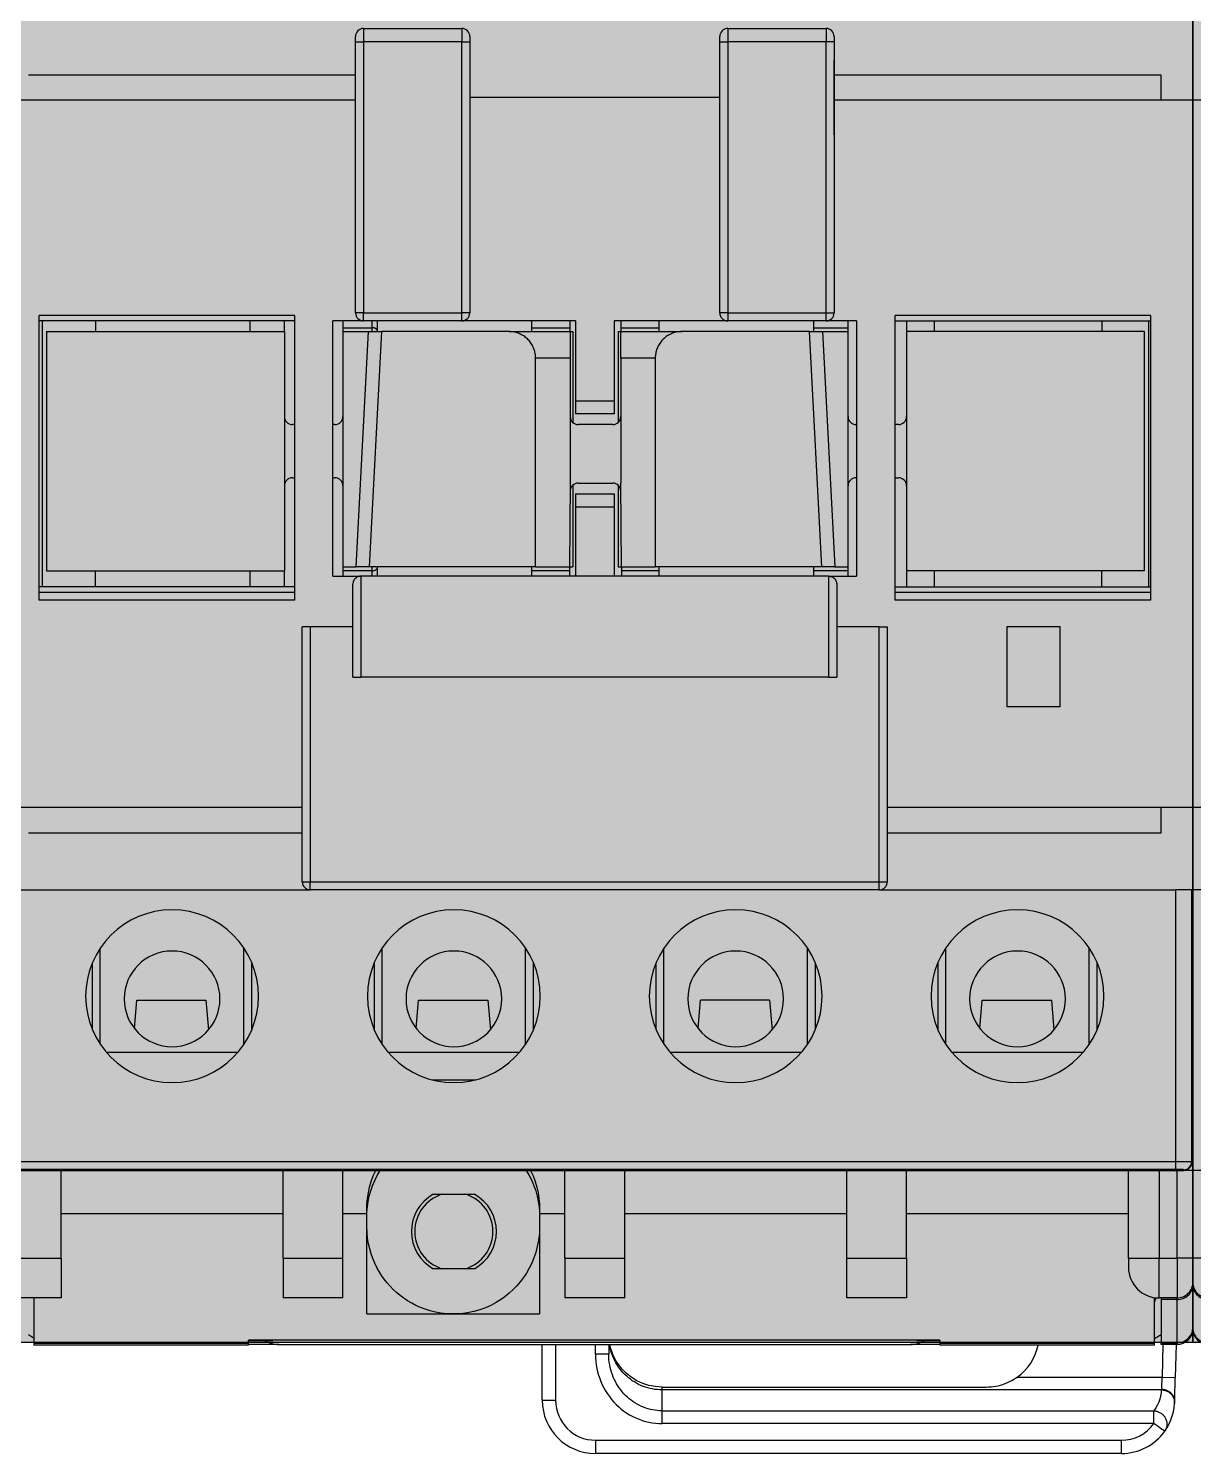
# Model space of a CAD drawing. Extents: x -20 to 2016, y -5898 to 916.
# Drawn here: x 684.9 to 728.7, y 721.4 to 775 of the extents above; entities that cross this region are included whole.
import ezdxf

# ---------------------------------------------------------------- set-up
doc = ezdxf.new("R2010")
doc.units = 0
doc.layers.add('MAIN-1', color=7, linetype='Continuous')
doc.layers.add('SYMS', color=7, linetype='Continuous')

msp = doc.modelspace()

# ---------------------------------------------------------------- hatches: boundary and pattern name
at = {"layer": 'SYMS', "true_color": 0x636466}
h = msp.add_hatch(color=251, dxfattribs=at)
h.dxf.hatch_style = 1
h.paths.add_polyline_path([(683.722, 725.585), (728.7, 725.585), (728.7, 796.085), (683.722, 796.085)])
h = msp.add_hatch(color=251, dxfattribs=at)
h.dxf.hatch_style = 1
h.paths.add_polyline_path([(728.711, 725.585), (773.689, 725.585), (773.689, 796.085), (728.711, 796.085)])

# ---------------------------------------------------------------- linework, layer by layer
at = {"layer": 'MAIN-1'}
for p, q in [((728.7, 775.415), (728.7, 772.315)), ((728.711, 772.315), (728.711, 775.415)), ((697.211, 774.515), (697.211, 774.715)), ((697.511, 775.015), (701.211, 775.015)), ((697.511, 775.015), (697.511, 774.515)), ((701.211, 775.015), (701.211, 774.515)), ((701.511, 774.715), (701.511, 774.515)), ((710.911, 774.515), (710.911, 774.715)), ((711.211, 775.015), (714.911, 775.015)), ((711.211, 775.015), (711.211, 774.515)), ((714.911, 775.015), (714.911, 774.515)), ((715.211, 774.715), (715.211, 774.515)), ((697.211, 764.315), (697.211, 774.515)), ((697.211, 774.515), (697.511, 774.515)), ((697.511, 774.515), (697.511, 764.315)), ((701.211, 774.515), (697.511, 774.515)), ((701.211, 764.315), (701.211, 774.515)), ((701.211, 774.515), (701.511, 774.515)), ((701.511, 774.515), (701.511, 764.315)), ((710.911, 764.315), (710.911, 774.515)), ((710.911, 774.515), (711.211, 774.515)), ((714.911, 774.515), (711.211, 774.515)), ((711.211, 774.515), (711.211, 764.315)), ((714.911, 764.315), (714.911, 774.515)), ((715.211, 774.515), (714.911, 774.515)), ((715.211, 774.515), (715.211, 764.315)), ((715.211, 771.015), (715.211, 773.815)), ((697.211, 773.265), (684.911, 773.265)), ((727.511, 773.265), (715.211, 773.265)), ((727.511, 772.315), (727.511, 773.265)), ((710.911, 772.415), (701.511, 772.415)), ((697.211, 772.315), (683.711, 772.315)), ((728.711, 772.315), (715.211, 772.315)), ((728.7, 745.715), (728.7, 772.315)), ((742.2, 772.315), (728.7, 772.315)), ((728.711, 745.715), (728.711, 772.315)), ((685.311, 753.515), (685.311, 764.215)), ((694.911, 764.215), (685.311, 764.215)), ((694.911, 764.015), (685.311, 764.015)), ((685.436, 754.015), (685.436, 764.015)), ((687.436, 764.015), (687.436, 763.615)), ((693.236, 764.015), (693.236, 763.615)), ((694.536, 763.615), (694.536, 764.015)), ((694.911, 764.215), (694.911, 753.515)), ((696.361, 754.415), (696.361, 764.015)), ((697.511, 764.015), (696.361, 764.015)), ((696.736, 764.015), (696.736, 763.761)), ((697.511, 764.315), (697.211, 764.315)), ((697.511, 764.315), (701.211, 764.315)), ((697.511, 764.015), (697.511, 764.315)), ((701.211, 764.015), (697.511, 764.015)), ((697.836, 763.761), (697.836, 764.015)), ((698.036, 763.62), (698.036, 764.015)), ((701.211, 764.015), (701.211, 764.315)), ((701.511, 764.315), (701.211, 764.315)), ((705.486, 764.015), (701.211, 764.015)), ((703.836, 764.015), (703.836, 763.761)), ((705.286, 763.761), (705.286, 764.015)), ((705.486, 764.015), (705.486, 761.015)), ((706.936, 764.015), (706.936, 761.015)), ((711.211, 764.015), (706.936, 764.015)), ((707.186, 764.015), (707.186, 763.761)), ((708.636, 763.761), (708.636, 764.015)), ((711.211, 764.315), (710.911, 764.315)), ((711.211, 764.315), (714.911, 764.315)), ((711.211, 764.315), (711.211, 764.015)), ((714.911, 764.015), (711.211, 764.015)), ((714.436, 764.015), (714.436, 763.761)), ((714.911, 764.315), (715.211, 764.315)), ((714.911, 764.015), (714.911, 764.315)), ((716.061, 764.015), (714.911, 764.015)), ((715.736, 763.761), (715.736, 764.015)), ((716.061, 764.015), (716.061, 754.415)), ((717.511, 753.515), (717.511, 764.215)), ((727.111, 764.215), (717.511, 764.215)), ((717.511, 764.015), (727.111, 764.015)), ((717.936, 764.015), (717.936, 763.615)), ((718.986, 763.615), (718.986, 764.015)), ((725.286, 764.015), (725.286, 763.615)), ((727.036, 764.015), (727.036, 754.015)), ((727.111, 764.215), (727.111, 753.515)), ((685.586, 763.615), (694.536, 763.615)), ((685.586, 763.615), (685.586, 754.615)), ((694.536, 763.615), (694.536, 754.615)), ((696.736, 763.761), (696.736, 763.615)), ((696.736, 763.761), (697.836, 763.761)), ((696.736, 763.615), (696.736, 754.765)), ((696.736, 763.615), (697.7, 763.615)), ((697.236, 754.765), (697.7, 763.615)), ((697.7, 763.615), (697.701, 763.615)), ((697.701, 763.615), (697.702, 763.615)), ((697.702, 763.615), (697.705, 763.615)), ((697.705, 763.615), (697.709, 763.615)), ((697.709, 763.615), (697.713, 763.615)), ((697.713, 763.615), (697.719, 763.615)), ((697.719, 763.615), (697.726, 763.615)), ((697.726, 763.615), (697.734, 763.615)), ((697.734, 763.615), (697.743, 763.615)), ((697.736, 754.765), (698.199, 763.615)), ((697.743, 763.615), (697.752, 763.615)), ((697.752, 763.615), (697.763, 763.615)), ((697.763, 763.615), (697.775, 763.615)), ((697.775, 763.615), (697.787, 763.615)), ((697.787, 763.615), (697.801, 763.615)), ((697.801, 763.615), (697.815, 763.615)), ((697.815, 763.615), (697.83, 763.615)), ((697.83, 763.615), (697.846, 763.615)), ((697.836, 763.615), (697.836, 763.761)), ((697.846, 763.615), (697.863, 763.615)), ((697.863, 763.615), (697.88, 763.615)), ((697.88, 763.615), (697.898, 763.615)), ((697.898, 763.615), (697.917, 763.615)), ((697.917, 763.615), (697.936, 763.615)), ((697.936, 763.615), (697.956, 763.615)), ((697.956, 763.615), (697.977, 763.615)), ((697.977, 763.615), (697.998, 763.615)), ((697.998, 763.615), (698.019, 763.615)), ((698.019, 763.615), (698.041, 763.615)), ((698.036, 763.615), (698.036, 763.62)), ((698.041, 763.615), (698.062, 763.615)), ((698.062, 763.615), (698.084, 763.615)), ((698.084, 763.615), (698.107, 763.615)), ((698.107, 763.615), (698.129, 763.615)), ((698.129, 763.615), (698.152, 763.615)), ((698.152, 763.615), (698.176, 763.615)), ((698.176, 763.615), (698.199, 763.615)), ((698.199, 763.615), (698.199, 763.615)), ((698.199, 763.615), (698.199, 763.615)), ((698.199, 763.615), (698.199, 763.615)), ((698.199, 763.615), (698.199, 763.615)), ((698.199, 763.615), (698.199, 763.615)), ((698.199, 763.615), (698.199, 763.615)), ((698.199, 763.615), (698.199, 763.615)), ((698.199, 763.615), (698.199, 763.615)), ((698.199, 763.615), (698.199, 763.615)), ((698.199, 763.615), (698.199, 763.615)), ((698.199, 763.615), (698.199, 763.615)), ((698.199, 763.615), (698.199, 763.615)), ((698.199, 763.615), (698.199, 763.615)), ((698.199, 763.615), (698.199, 763.615)), ((698.199, 763.615), (698.199, 763.615)), ((698.199, 763.615), (698.199, 763.615)), ((698.199, 763.615), (698.199, 763.615)), ((698.199, 763.615), (698.199, 763.615)), ((698.199, 763.615), (698.199, 763.615)), ((698.199, 763.615), (698.199, 763.615)), ((698.199, 763.615), (698.199, 763.615)), ((698.199, 763.615), (698.199, 763.615)), ((698.199, 763.615), (698.199, 763.615)), ((698.199, 763.615), (698.199, 763.615)), ((698.199, 763.615), (698.199, 763.615)), ((698.199, 763.615), (698.199, 763.615)), ((698.199, 763.615), (698.199, 763.615)), ((698.199, 763.615), (698.199, 763.615)), ((698.199, 763.615), (698.199, 763.615)), ((698.199, 763.615), (698.199, 763.615)), ((698.199, 763.615), (698.199, 763.615)), ((698.199, 763.615), (698.199, 763.615)), ((698.199, 763.615), (698.199, 763.615)), ((698.199, 763.615), (698.199, 763.615)), ((702.987, 763.615), (698.199, 763.615)), ((703.032, 763.614), (702.987, 763.615)), ((702.988, 763.615), (705.286, 763.615)), ((703.077, 763.611), (703.032, 763.614)), ((703.121, 763.606), (703.077, 763.611)), ((703.166, 763.599), (703.121, 763.606)), ((703.209, 763.59), (703.166, 763.599)), ((703.252, 763.579), (703.209, 763.59)), ((703.295, 763.566), (703.252, 763.579)), ((703.337, 763.551), (703.295, 763.566)), ((703.379, 763.534), (703.337, 763.551)), ((703.42, 763.516), (703.379, 763.534)), ((703.46, 763.495), (703.42, 763.516)), ((703.499, 763.473), (703.46, 763.495)), ((703.537, 763.449), (703.499, 763.473)), ((703.574, 763.424), (703.537, 763.449)), ((703.61, 763.397), (703.574, 763.424)), ((703.644, 763.368), (703.61, 763.397)), ((703.677, 763.338), (703.644, 763.368)), ((703.709, 763.306), (703.677, 763.338)), ((703.739, 763.273), (703.709, 763.306)), ((703.768, 763.238), (703.739, 763.273)), ((703.836, 763.761), (703.836, 763.615)), ((703.836, 763.761), (705.286, 763.761)), ((705.286, 763.615), (705.286, 763.761)), ((705.286, 763.615), (705.286, 762.615)), ((705.286, 763.615), (705.386, 763.615)), ((705.386, 763.615), (705.386, 760.191)), ((707.086, 763.615), (707.086, 760.191)), ((707.086, 763.615), (707.186, 763.615)), ((707.186, 763.761), (707.186, 763.615)), ((707.186, 763.761), (708.636, 763.761)), ((707.186, 762.615), (707.186, 763.615)), ((707.186, 763.615), (709.485, 763.615)), ((708.636, 763.615), (708.636, 763.761)), ((708.733, 763.273), (708.704, 763.238)), ((708.764, 763.306), (708.733, 763.273)), ((708.795, 763.338), (708.764, 763.306)), ((708.828, 763.368), (708.795, 763.338)), ((708.863, 763.397), (708.828, 763.368)), ((708.898, 763.424), (708.863, 763.397)), ((708.935, 763.449), (708.898, 763.424)), ((708.973, 763.473), (708.935, 763.449)), ((709.012, 763.495), (708.973, 763.473)), ((709.053, 763.516), (709.012, 763.495)), ((709.093, 763.534), (709.053, 763.516)), ((709.135, 763.551), (709.093, 763.534)), ((709.177, 763.566), (709.135, 763.551)), ((709.22, 763.579), (709.177, 763.566)), ((709.263, 763.59), (709.22, 763.579)), ((709.307, 763.599), (709.263, 763.59)), ((709.351, 763.606), (709.307, 763.599)), ((709.396, 763.611), (709.351, 763.606)), ((709.44, 763.614), (709.396, 763.611)), ((709.486, 763.615), (709.44, 763.614)), ((714.273, 763.615), (709.486, 763.615)), ((714.273, 763.615), (714.273, 763.615)), ((714.273, 763.615), (714.273, 763.615)), ((714.273, 763.615), (714.273, 763.615)), ((714.273, 763.615), (714.273, 763.615)), ((714.273, 763.615), (714.273, 763.615)), ((714.273, 763.615), (714.273, 763.615)), ((714.273, 763.615), (714.737, 754.765)), ((714.273, 763.615), (714.297, 763.615)), ((714.297, 763.615), (714.32, 763.615)), ((714.32, 763.615), (714.343, 763.615)), ((714.343, 763.615), (714.366, 763.615)), ((714.366, 763.615), (714.388, 763.615)), ((714.388, 763.615), (714.41, 763.615)), ((714.41, 763.615), (714.432, 763.615)), ((714.432, 763.615), (714.454, 763.615)), ((714.436, 763.761), (714.436, 763.615)), ((714.436, 763.761), (715.736, 763.761)), ((714.454, 763.615), (714.475, 763.615)), ((714.475, 763.615), (714.496, 763.615)), ((714.496, 763.615), (714.516, 763.615)), ((714.516, 763.615), (714.536, 763.615)), ((714.536, 763.615), (714.555, 763.615)), ((714.555, 763.615), (714.574, 763.615)), ((714.574, 763.615), (714.592, 763.615)), ((714.592, 763.615), (714.61, 763.615)), ((714.61, 763.615), (714.626, 763.615)), ((714.626, 763.615), (714.642, 763.615)), ((714.642, 763.615), (714.657, 763.615)), ((714.657, 763.615), (714.672, 763.615)), ((714.672, 763.615), (714.685, 763.615)), ((714.685, 763.615), (714.698, 763.615)), ((714.698, 763.615), (714.709, 763.615)), ((714.709, 763.615), (714.72, 763.615)), ((714.72, 763.615), (714.73, 763.615)), ((714.73, 763.615), (714.739, 763.615)), ((714.739, 763.615), (714.747, 763.615)), ((714.747, 763.615), (714.753, 763.615)), ((714.753, 763.615), (714.759, 763.615)), ((714.759, 763.615), (714.764, 763.615)), ((714.764, 763.615), (714.768, 763.615)), ((714.768, 763.615), (714.77, 763.615)), ((714.77, 763.615), (714.772, 763.615)), ((714.772, 763.615), (714.772, 763.615)), ((714.772, 763.615), (715.736, 763.615)), ((714.772, 763.615), (715.236, 754.765)), ((715.736, 763.615), (715.736, 763.761)), ((715.736, 754.765), (715.736, 763.615)), ((717.936, 763.615), (717.936, 754.615)), ((726.886, 763.615), (717.936, 763.615)), ((726.886, 754.615), (726.886, 763.615)), ((703.795, 763.203), (703.768, 763.238)), ((703.821, 763.166), (703.795, 763.203)), ((703.845, 763.128), (703.821, 763.166)), ((703.867, 763.089), (703.845, 763.128)), ((703.887, 763.049), (703.867, 763.089)), ((703.906, 763.008), (703.887, 763.049)), ((703.922, 762.966), (703.906, 763.008)), ((703.937, 762.924), (703.922, 762.966)), ((703.95, 762.881), (703.937, 762.924)), ((703.961, 762.838), (703.95, 762.881)), ((703.97, 762.794), (703.961, 762.838)), ((703.977, 762.75), (703.97, 762.794)), ((703.982, 762.705), (703.977, 762.75)), ((708.495, 762.75), (708.49, 762.705)), ((708.502, 762.794), (708.495, 762.75)), ((708.511, 762.838), (708.502, 762.794)), ((708.522, 762.881), (708.511, 762.838)), ((708.535, 762.924), (708.522, 762.881)), ((708.55, 762.966), (708.535, 762.924)), ((708.567, 763.008), (708.55, 762.966)), ((708.585, 763.049), (708.567, 763.008)), ((708.606, 763.089), (708.585, 763.049)), ((708.628, 763.128), (708.606, 763.089)), ((708.652, 763.166), (708.628, 763.128)), ((708.677, 763.203), (708.652, 763.166)), ((708.704, 763.238), (708.677, 763.203)), ((703.985, 762.66), (703.982, 762.705)), ((703.986, 762.615), (703.985, 762.66)), ((703.986, 754.765), (703.986, 762.615)), ((705.286, 762.615), (703.986, 762.615)), ((705.286, 762.615), (705.286, 757.915)), ((707.186, 762.615), (707.186, 757.915)), ((708.486, 762.615), (707.186, 762.615)), ((708.487, 762.66), (708.486, 762.615)), ((708.486, 762.615), (708.486, 754.765)), ((708.49, 762.705), (708.487, 762.66)), ((705.486, 761.015), (706.936, 761.015)), ((705.486, 761.015), (705.486, 760.515)), ((706.936, 761.015), (706.936, 760.515)), ((694.911, 760.115), (694.836, 760.115)), ((696.436, 760.115), (696.361, 760.115)), ((706.936, 760.515), (705.486, 760.515)), ((706.886, 760.115), (705.586, 760.115)), ((716.061, 760.115), (716.036, 760.115)), ((717.636, 760.115), (717.511, 760.115)), ((694.836, 758.115), (694.911, 758.115)), ((696.361, 758.115), (696.436, 758.115)), ((705.286, 757.915), (705.259, 754.765)), ((705.584, 757.915), (706.889, 757.915)), ((707.214, 754.765), (707.186, 757.915)), ((716.036, 758.115), (716.061, 758.115)), ((717.511, 758.115), (717.636, 758.115)), ((705.386, 757.841), (705.386, 754.765)), ((705.486, 757.515), (705.486, 757.015)), ((705.486, 757.515), (706.936, 757.515)), ((706.936, 757.515), (706.936, 757.015)), ((707.086, 757.841), (707.086, 754.765)), ((705.486, 757.015), (705.486, 754.415)), ((706.936, 757.015), (705.486, 757.015)), ((706.936, 757.015), (706.936, 754.415)), ((696.736, 754.765), (696.736, 754.615)), ((696.736, 754.765), (697.236, 754.765)), ((697.237, 754.765), (697.236, 754.765)), ((697.238, 754.765), (697.237, 754.765)), ((697.241, 754.765), (697.238, 754.765)), ((697.245, 754.765), (697.241, 754.765)), ((697.25, 754.765), (697.245, 754.765)), ((697.255, 754.765), (697.25, 754.765)), ((697.262, 754.765), (697.255, 754.765)), ((697.27, 754.765), (697.262, 754.765)), ((697.279, 754.765), (697.27, 754.765)), ((697.289, 754.765), (697.279, 754.765)), ((697.299, 754.765), (697.289, 754.765)), ((697.311, 754.765), (697.299, 754.765)), ((697.324, 754.765), (697.311, 754.765)), ((697.337, 754.765), (697.324, 754.765)), ((697.351, 754.765), (697.337, 754.765)), ((697.366, 754.765), (697.351, 754.765)), ((697.382, 754.765), (697.366, 754.765)), ((697.399, 754.765), (697.382, 754.765)), ((697.416, 754.765), (697.399, 754.765)), ((697.435, 754.765), (697.416, 754.765)), ((697.453, 754.765), (697.435, 754.765)), ((697.473, 754.765), (697.453, 754.765)), ((697.493, 754.765), (697.473, 754.765)), ((697.513, 754.765), (697.493, 754.765)), ((697.534, 754.765), (697.513, 754.765)), ((697.555, 754.765), (697.534, 754.765)), ((697.577, 754.765), (697.555, 754.765)), ((697.599, 754.765), (697.577, 754.765)), ((697.621, 754.765), (697.599, 754.765)), ((697.643, 754.765), (697.621, 754.765)), ((697.666, 754.765), (697.643, 754.765)), ((697.689, 754.765), (697.666, 754.765)), ((697.712, 754.765), (697.689, 754.765)), ((697.736, 754.765), (697.712, 754.765)), ((697.736, 754.765), (697.736, 754.765)), ((697.736, 754.765), (697.736, 754.765)), ((697.736, 754.765), (697.736, 754.765)), ((697.736, 754.765), (697.736, 754.765)), ((697.736, 754.765), (697.736, 754.765)), ((697.736, 754.765), (697.736, 754.765)), ((703.986, 754.765), (697.736, 754.765)), ((697.836, 754.615), (697.836, 754.765)), ((698.036, 754.756), (698.036, 754.765)), ((698.036, 754.415), (698.036, 754.756)), ((703.836, 754.765), (703.836, 754.615)), ((703.986, 754.765), (705.259, 754.765)), ((705.259, 754.738), (705.258, 754.731)), ((705.258, 754.731), (705.258, 754.723)), ((705.258, 754.723), (705.258, 754.715)), ((705.258, 754.715), (705.258, 754.705)), ((705.258, 754.705), (705.258, 754.695)), ((705.258, 754.695), (705.258, 754.683)), ((705.259, 754.765), (705.386, 754.765)), ((705.259, 754.765), (705.259, 754.764)), ((705.259, 754.764), (705.259, 754.763)), ((705.259, 754.763), (705.259, 754.761)), ((705.259, 754.761), (705.259, 754.758)), ((705.259, 754.758), (705.259, 754.754)), ((705.259, 754.754), (705.259, 754.75)), ((705.259, 754.75), (705.259, 754.744)), ((705.259, 754.744), (705.259, 754.738)), ((707.086, 754.765), (707.214, 754.765)), ((707.214, 754.765), (708.486, 754.765)), ((707.214, 754.765), (707.214, 754.764)), ((707.214, 754.764), (707.214, 754.763)), ((707.214, 754.763), (707.214, 754.761)), ((707.214, 754.761), (707.214, 754.758)), ((707.214, 754.758), (707.214, 754.754)), ((707.214, 754.754), (707.214, 754.75)), ((707.214, 754.75), (707.214, 754.744)), ((707.214, 754.744), (707.214, 754.738)), ((707.214, 754.738), (707.214, 754.731)), ((707.214, 754.731), (707.214, 754.723)), ((707.214, 754.723), (707.214, 754.715)), ((707.214, 754.715), (707.214, 754.705)), ((707.214, 754.705), (707.214, 754.695)), ((707.214, 754.695), (707.214, 754.683)), ((714.737, 754.765), (708.486, 754.765)), ((708.636, 754.615), (708.636, 754.765)), ((714.436, 754.765), (714.436, 754.615)), ((714.737, 754.765), (714.737, 754.765)), ((714.737, 754.765), (714.737, 754.765)), ((714.737, 754.765), (714.737, 754.765)), ((714.737, 754.765), (714.737, 754.765)), ((714.737, 754.765), (714.737, 754.765)), ((714.737, 754.765), (714.737, 754.765)), ((714.761, 754.765), (714.737, 754.765)), ((714.784, 754.765), (714.761, 754.765)), ((714.807, 754.765), (714.784, 754.765)), ((714.83, 754.765), (714.807, 754.765)), ((714.852, 754.765), (714.83, 754.765)), ((714.874, 754.765), (714.852, 754.765)), ((714.896, 754.765), (714.874, 754.765)), ((714.917, 754.765), (714.896, 754.765)), ((714.939, 754.765), (714.917, 754.765)), ((714.959, 754.765), (714.939, 754.765)), ((714.98, 754.765), (714.959, 754.765)), ((715, 754.765), (714.98, 754.765)), ((715.019, 754.765), (715, 754.765)), ((715.038, 754.765), (715.019, 754.765)), ((715.056, 754.765), (715.038, 754.765)), ((715.074, 754.765), (715.056, 754.765)), ((715.09, 754.765), (715.074, 754.765)), ((715.106, 754.765), (715.09, 754.765)), ((715.121, 754.765), (715.106, 754.765)), ((715.135, 754.765), (715.121, 754.765)), ((715.149, 754.765), (715.135, 754.765)), ((715.162, 754.765), (715.149, 754.765)), ((715.173, 754.765), (715.162, 754.765)), ((715.184, 754.765), (715.173, 754.765)), ((715.194, 754.765), (715.184, 754.765)), ((715.203, 754.765), (715.194, 754.765)), ((715.21, 754.765), (715.203, 754.765)), ((715.217, 754.765), (715.21, 754.765)), ((715.223, 754.765), (715.217, 754.765)), ((715.228, 754.765), (715.223, 754.765)), ((715.231, 754.765), (715.228, 754.765)), ((715.234, 754.765), (715.231, 754.765)), ((715.236, 754.765), (715.234, 754.765)), ((715.236, 754.765), (715.736, 754.765)), ((715.236, 754.765), (715.236, 754.765)), ((715.736, 754.615), (715.736, 754.765)), ((685.586, 754.615), (694.536, 754.615)), ((687.436, 754.015), (687.436, 754.615)), ((693.236, 754.615), (693.236, 754.015)), ((694.536, 754.015), (694.536, 754.615)), ((696.361, 754.415), (697.411, 754.415)), ((696.736, 754.615), (696.736, 754.415)), ((697.836, 754.615), (696.736, 754.615)), ((697.114, 754.156), (697.112, 754.136)), ((697.117, 754.175), (697.114, 754.156)), ((697.122, 754.193), (697.117, 754.175)), ((697.127, 754.211), (697.122, 754.193)), ((697.133, 754.227), (697.127, 754.211)), ((697.139, 754.242), (697.133, 754.227)), ((697.147, 754.256), (697.139, 754.242)), ((697.154, 754.27), (697.147, 754.256)), ((697.163, 754.284), (697.154, 754.27)), ((697.173, 754.296), (697.163, 754.284)), ((697.183, 754.309), (697.173, 754.296)), ((697.194, 754.322), (697.183, 754.309)), ((697.206, 754.334), (697.194, 754.322)), ((697.219, 754.345), (697.206, 754.334)), ((697.233, 754.356), (697.219, 754.345)), ((697.247, 754.366), (697.233, 754.356)), ((697.262, 754.375), (697.247, 754.366)), ((697.278, 754.384), (697.262, 754.375)), ((697.295, 754.391), (697.278, 754.384)), ((697.311, 754.398), (697.295, 754.391)), ((697.328, 754.403), (697.311, 754.398)), ((697.345, 754.407), (697.328, 754.403)), ((697.361, 754.411), (697.345, 754.407)), ((697.378, 754.413), (697.361, 754.411)), ((697.395, 754.414), (697.378, 754.413)), ((697.411, 754.415), (697.395, 754.414)), ((715.011, 754.415), (697.411, 754.415)), ((697.411, 754.415), (697.411, 750.615)), ((697.836, 754.415), (697.836, 754.615)), ((703.836, 754.615), (703.836, 754.415)), ((705.257, 754.615), (703.836, 754.615)), ((705.257, 754.615), (705.256, 754.415)), ((705.258, 754.63), (705.257, 754.615)), ((705.258, 754.683), (705.258, 754.671)), ((705.258, 754.671), (705.258, 754.658)), ((705.258, 754.658), (705.258, 754.645)), ((705.258, 754.645), (705.258, 754.63)), ((707.214, 754.683), (707.215, 754.671)), ((707.215, 754.671), (707.215, 754.658)), ((707.215, 754.658), (707.215, 754.645)), ((707.215, 754.645), (707.215, 754.63)), ((707.215, 754.63), (707.215, 754.615)), ((708.636, 754.615), (707.215, 754.615)), ((707.215, 754.615), (707.217, 754.415)), ((708.636, 754.415), (708.636, 754.615)), ((714.436, 754.615), (714.436, 754.415)), ((715.736, 754.615), (714.436, 754.615)), ((715.011, 754.415), (716.061, 754.415)), ((715.011, 754.415), (715.028, 754.414)), ((715.011, 750.615), (715.011, 754.415)), ((715.028, 754.414), (715.045, 754.413)), ((715.045, 754.413), (715.061, 754.411)), ((715.061, 754.411), (715.078, 754.407)), ((715.078, 754.407), (715.095, 754.403)), ((715.095, 754.403), (715.111, 754.398)), ((715.111, 754.398), (715.128, 754.391)), ((715.128, 754.391), (715.144, 754.384)), ((715.144, 754.384), (715.16, 754.375)), ((715.16, 754.375), (715.175, 754.366)), ((715.175, 754.366), (715.19, 754.356)), ((715.19, 754.356), (715.204, 754.345)), ((715.204, 754.345), (715.216, 754.334)), ((715.216, 754.334), (715.228, 754.322)), ((715.228, 754.322), (715.24, 754.309)), ((715.24, 754.309), (715.25, 754.296)), ((715.25, 754.296), (715.259, 754.284)), ((715.259, 754.284), (715.268, 754.27)), ((715.268, 754.27), (715.276, 754.256)), ((715.276, 754.256), (715.283, 754.242)), ((715.283, 754.242), (715.29, 754.227)), ((715.29, 754.227), (715.296, 754.211)), ((715.296, 754.211), (715.301, 754.193)), ((715.301, 754.193), (715.305, 754.175)), ((715.305, 754.175), (715.308, 754.156)), ((715.308, 754.156), (715.311, 754.136)), ((715.736, 754.415), (715.736, 754.615)), ((717.936, 754.615), (717.936, 754.015)), ((726.886, 754.615), (717.936, 754.615)), ((718.986, 754.015), (718.986, 754.615)), ((725.286, 754.015), (725.286, 754.615)), ((694.911, 754.015), (685.311, 754.015)), ((685.311, 753.815), (694.911, 753.815)), ((697.112, 754.136), (697.111, 754.115)), ((697.111, 750.615), (697.111, 754.115)), ((715.311, 754.136), (715.311, 754.115)), ((715.311, 754.115), (715.311, 750.615)), ((717.511, 754.015), (727.111, 754.015)), ((717.511, 753.815), (727.111, 753.815)), ((694.911, 753.515), (685.311, 753.515)), ((727.111, 753.515), (717.511, 753.515)), ((695.511, 752.515), (695.211, 752.515)), ((695.211, 742.915), (695.211, 752.515)), ((697.111, 752.515), (695.511, 752.515)), ((695.511, 752.515), (695.511, 742.915)), ((716.911, 752.515), (715.311, 752.515)), ((716.911, 742.915), (716.911, 752.515)), ((716.911, 752.515), (717.211, 752.515)), ((717.211, 752.515), (717.211, 742.915)), ((721.711, 752.515), (721.711, 749.515)), ((723.711, 752.515), (721.711, 752.515)), ((723.711, 749.515), (723.711, 752.515)), ((697.111, 750.615), (697.411, 750.615)), ((715.011, 750.615), (697.411, 750.615)), ((715.011, 750.615), (715.311, 750.615)), ((721.711, 749.515), (723.711, 749.515)), ((695.211, 745.715), (683.711, 745.715)), ((728.711, 745.715), (717.211, 745.715)), ((727.511, 744.765), (727.511, 745.715)), ((728.7, 745.715), (728.7, 742.615)), ((740.2, 745.715), (728.7, 745.715)), ((728.711, 742.615), (728.711, 745.715)), ((684.911, 744.765), (695.211, 744.765)), ((717.211, 744.765), (727.511, 744.765)), ((695.211, 742.915), (695.511, 742.915)), ((695.511, 742.915), (716.911, 742.915)), ((695.511, 742.615), (695.511, 742.915)), ((716.911, 742.615), (716.911, 742.915)), ((716.911, 742.915), (717.211, 742.915)), ((684.361, 742.615), (695.511, 742.615)), ((716.911, 742.615), (695.511, 742.615)), ((716.911, 742.615), (728.061, 742.615)), ((728.061, 732.402), (728.061, 742.615)), ((728.363, 742.615), (728.061, 742.615)), ((728.711, 742.615), (728.361, 742.615)), ((728.661, 742.615), (728.661, 732.386)), ((729.049, 742.615), (728.7, 742.615)), ((728.7, 732.065), (728.7, 742.615)), ((728.711, 732.065), (728.711, 742.615)), ((687.611, 736.806), (687.611, 740.424)), ((693.011, 736.806), (693.011, 740.424)), ((698.211, 736.806), (698.211, 740.424)), ((703.611, 736.806), (703.611, 740.424)), ((708.811, 736.806), (708.811, 740.424)), ((714.211, 736.806), (714.211, 740.424)), ((719.411, 736.806), (719.411, 740.424)), ((724.811, 736.806), (724.811, 740.424)), ((687.311, 739.865), (687.311, 737.365)), ((689.322, 740.019), (689.323, 740.019)), ((689.486, 740.114), (689.486, 740.115)), ((693.311, 737.365), (693.311, 739.865)), ((697.911, 739.865), (697.911, 737.365)), ((703.911, 737.365), (703.911, 739.865)), ((708.511, 739.865), (708.511, 737.365)), ((714.511, 737.365), (714.511, 739.865)), ((719.111, 739.865), (719.111, 737.365)), ((725.111, 737.365), (725.111, 739.865)), ((688.895, 737.404), (688.986, 738.471)), ((688.986, 738.471), (691.586, 738.471)), ((691.586, 738.471), (691.683, 737.349)), ((699.495, 737.404), (699.586, 738.471)), ((699.586, 738.471), (702.186, 738.471)), ((702.186, 738.471), (702.283, 737.349)), ((710.095, 737.404), (710.186, 738.471)), ((712.786, 738.471), (710.186, 738.471)), ((712.786, 738.471), (712.883, 737.349)), ((720.695, 737.404), (720.786, 738.471)), ((720.786, 738.471), (723.386, 738.471)), ((723.386, 738.471), (723.483, 737.349)), ((687.831, 736.515), (692.792, 736.515)), ((698.431, 736.515), (703.392, 736.515)), ((709.031, 736.515), (713.992, 736.515)), ((719.631, 736.515), (724.592, 736.515)), ((700.08, 735.473), (701.743, 735.473)), ((684.361, 732.402), (728.061, 732.402)), ((728.061, 732.102), (728.061, 732.402)), ((728.061, 732.402), (728.089, 732.402)), ((728.089, 732.402), (728.117, 732.402)), ((728.117, 732.402), (728.144, 732.402)), ((728.144, 732.402), (728.172, 732.402)), ((728.172, 732.402), (728.199, 732.401)), ((728.199, 732.401), (728.226, 732.401)), ((728.226, 732.401), (728.252, 732.401)), ((728.252, 732.401), (728.278, 732.401)), ((728.278, 732.401), (728.304, 732.401)), ((728.304, 732.401), (728.329, 732.4)), ((728.329, 732.4), (728.353, 732.4)), ((728.353, 732.4), (728.377, 732.4)), ((728.377, 732.4), (728.4, 732.399)), ((728.4, 732.399), (728.423, 732.399)), ((728.423, 732.399), (728.445, 732.398)), ((728.445, 732.398), (728.465, 732.398)), ((728.465, 732.398), (728.485, 732.397)), ((728.485, 732.397), (728.505, 732.397)), ((728.505, 732.397), (728.523, 732.396)), ((728.523, 732.396), (728.54, 732.396)), ((728.54, 732.396), (728.556, 732.395)), ((728.556, 732.395), (728.571, 732.394)), ((728.571, 732.394), (728.585, 732.394)), ((728.585, 732.394), (728.598, 732.393)), ((728.596, 732.178), (728.587, 732.167)), ((728.604, 732.189), (728.596, 732.178)), ((728.598, 732.393), (728.61, 732.393)), ((728.612, 732.2), (728.604, 732.189)), ((728.61, 732.393), (728.621, 732.392)), ((728.619, 732.211), (728.612, 732.2)), ((728.625, 732.223), (728.619, 732.211)), ((728.621, 732.392), (728.63, 732.391)), ((728.632, 732.235), (728.625, 732.223)), ((728.63, 732.391), (728.638, 732.39)), ((728.637, 732.247), (728.632, 732.235)), ((728.642, 732.26), (728.637, 732.247)), ((728.638, 732.39), (728.645, 732.39)), ((728.647, 732.272), (728.642, 732.26)), ((728.645, 732.39), (728.651, 732.389)), ((728.65, 732.285), (728.647, 732.272)), ((728.654, 732.298), (728.65, 732.285)), ((728.651, 732.389), (728.655, 732.388)), ((728.656, 732.311), (728.654, 732.298)), ((728.655, 732.388), (728.659, 732.388)), ((728.659, 732.324), (728.656, 732.311)), ((728.659, 732.388), (728.661, 732.387)), ((728.66, 732.338), (728.659, 732.324)), ((728.661, 732.351), (728.66, 732.338)), ((728.661, 732.387), (728.661, 732.386)), ((728.661, 732.386), (728.661, 732.386)), ((728.661, 732.386), (728.661, 732.386)), ((728.661, 732.386), (728.661, 732.386)), ((728.661, 732.386), (728.661, 732.386)), ((728.661, 732.386), (728.661, 732.386)), ((728.661, 732.386), (728.661, 732.386)), ((728.661, 732.365), (728.661, 732.386)), ((728.661, 732.386), (728.661, 732.386)), ((728.661, 732.386), (728.661, 732.385)), ((728.661, 732.385), (728.661, 732.385)), ((728.661, 732.385), (728.661, 732.384)), ((728.661, 732.384), (728.661, 732.384)), ((728.661, 732.384), (728.661, 732.384)), ((728.661, 732.365), (728.661, 732.351)), ((684.061, 732.065), (728.361, 732.065)), ((728.061, 732.102), (684.361, 732.102)), ((686.136, 728.765), (686.136, 732.065)), ((694.486, 728.765), (694.486, 732.065)), ((696.736, 728.765), (696.736, 732.065)), ((697.742, 731.432), (697.804, 731.645)), ((697.804, 731.645), (697.881, 731.856)), ((697.853, 731.488), (697.936, 731.684)), ((697.881, 731.856), (697.975, 732.065)), ((697.936, 731.684), (698.032, 731.877)), ((698.032, 731.877), (698.141, 732.065)), ((703.631, 732.065), (703.741, 731.877)), ((703.741, 731.877), (703.837, 731.684)), ((703.798, 732.065), (703.891, 731.856)), ((703.837, 731.684), (703.919, 731.488)), ((703.891, 731.856), (703.969, 731.645)), ((703.969, 731.645), (704.031, 731.432)), ((705.086, 728.765), (705.086, 732.065)), ((707.336, 728.765), (707.336, 732.065)), ((715.686, 728.765), (715.686, 732.065)), ((717.936, 728.765), (717.936, 732.065)), ((726.286, 728.765), (726.286, 732.065)), ((727.436, 732.065), (727.436, 728.765)), ((728.111, 728.765), (728.111, 732.065)), ((728.711, 732.065), (728.111, 732.065)), ((728.361, 732.065), (728.361, 732.087)), ((728.375, 732.065), (728.361, 732.065)), ((728.389, 732.066), (728.375, 732.065)), ((728.402, 732.068), (728.389, 732.066)), ((728.415, 732.07), (728.402, 732.068)), ((728.428, 732.072), (728.415, 732.07)), ((728.441, 732.076), (728.428, 732.072)), ((728.454, 732.079), (728.441, 732.076)), ((728.467, 732.084), (728.454, 732.079)), ((728.479, 732.089), (728.467, 732.084)), ((728.491, 732.095), (728.479, 732.089)), ((728.503, 732.101), (728.491, 732.095)), ((728.515, 732.107), (728.503, 732.101)), ((728.526, 732.114), (728.515, 732.107)), ((728.538, 732.122), (728.526, 732.114)), ((728.548, 732.13), (728.538, 732.122)), ((728.559, 732.139), (728.548, 732.13)), ((728.569, 732.148), (728.559, 732.139)), ((728.578, 732.158), (728.569, 732.148)), ((728.587, 732.167), (728.578, 732.158)), ((728.7, 728.765), (728.7, 732.065)), ((729.3, 732.065), (728.7, 732.065)), ((728.711, 732.065), (728.711, 728.765)), ((697.662, 731.008), (697.695, 731.219)), ((697.695, 731.219), (697.742, 731.432)), ((697.73, 731.09), (697.785, 731.289)), ((697.785, 731.289), (697.853, 731.488)), ((700.137, 731.165), (701.686, 731.165)), ((703.919, 731.488), (703.988, 731.289)), ((703.988, 731.289), (704.043, 731.09)), ((704.031, 731.432), (704.078, 731.219)), ((704.078, 731.219), (704.111, 731.008)), ((697.636, 730.594), (697.643, 730.799)), ((697.636, 730.441), (697.636, 730.594)), ((697.642, 730.497), (697.659, 730.693)), ((697.643, 730.799), (697.662, 731.008)), ((697.659, 730.693), (697.688, 730.89)), ((697.688, 730.89), (697.73, 731.09)), ((704.043, 731.09), (704.084, 730.89)), ((704.084, 730.89), (704.114, 730.693)), ((704.111, 731.008), (704.13, 730.799)), ((704.114, 730.693), (704.131, 730.497)), ((704.13, 730.799), (704.136, 730.594)), ((704.136, 730.594), (704.136, 730.441)), ((686.136, 730.441), (694.486, 730.441)), ((696.736, 730.441), (697.636, 730.441)), ((697.636, 730.306), (697.642, 730.497)), ((697.636, 726.662), (697.636, 730.441)), ((704.131, 730.497), (704.136, 730.306)), ((704.136, 730.441), (705.086, 730.441)), ((704.136, 730.441), (704.136, 726.662)), ((707.336, 730.441), (715.686, 730.441)), ((717.936, 730.441), (726.286, 730.441)), ((697.644, 729.723), (697.636, 729.952)), ((697.666, 729.507), (697.644, 729.723)), ((697.7, 729.303), (697.666, 729.507)), ((704.126, 729.684), (704.096, 729.435)), ((704.136, 729.952), (704.126, 729.684)), ((697.745, 729.109), (697.7, 729.303)), ((697.799, 728.925), (697.745, 729.109)), ((703.991, 728.98), (703.919, 728.771)), ((704.05, 729.201), (703.991, 728.98)), ((704.096, 729.435), (704.05, 729.201)), ((684.311, 728.765), (686.136, 728.765)), ((686.136, 728.765), (686.136, 727.265)), ((694.486, 728.765), (694.486, 727.265)), ((694.486, 728.765), (696.736, 728.765)), ((696.736, 727.265), (696.736, 728.765)), ((697.862, 728.748), (697.799, 728.925)), ((697.933, 728.579), (697.862, 728.748)), ((698.011, 728.417), (697.933, 728.579)), ((703.837, 728.572), (703.743, 728.383)), ((703.919, 728.771), (703.837, 728.572)), ((705.086, 728.765), (705.086, 727.265)), ((705.086, 728.765), (707.336, 728.765)), ((707.336, 727.265), (707.336, 728.765)), ((715.686, 727.265), (715.686, 728.765)), ((715.686, 728.765), (717.936, 728.765)), ((717.936, 728.765), (717.936, 727.265)), ((726.286, 728.765), (727.436, 728.765)), ((726.286, 728.765), (726.286, 728.415)), ((727.436, 728.765), (728.111, 728.765)), ((727.436, 727.265), (727.436, 728.765)), ((728.111, 728.765), (728.111, 727.265)), ((728.711, 728.765), (728.111, 728.765)), ((728.7, 728.765), (728.7, 727.895)), ((729.3, 728.765), (728.7, 728.765)), ((728.711, 728.765), (728.711, 727.865)), ((698.097, 728.263), (698.011, 728.417)), ((698.19, 728.115), (698.097, 728.263)), ((698.289, 727.973), (698.19, 728.115)), ((698.396, 727.838), (698.289, 727.973)), ((701.686, 728.365), (700.137, 728.365)), ((703.527, 728.034), (703.405, 727.873)), ((703.64, 728.204), (703.527, 728.034)), ((703.743, 728.383), (703.64, 728.204)), ((728.7, 727.872), (728.7, 727.895)), ((698.509, 727.709), (698.396, 727.838)), ((698.628, 727.586), (698.509, 727.709)), ((698.753, 727.469), (698.628, 727.586)), ((698.886, 727.359), (698.753, 727.469)), ((699.025, 727.255), (698.886, 727.359)), ((702.985, 727.44), (702.827, 727.313)), ((703.134, 727.576), (702.985, 727.44)), ((703.274, 727.72), (703.134, 727.576)), ((703.405, 727.873), (703.274, 727.72)), ((728.701, 727.85), (728.7, 727.872)), ((728.7, 727.865), (728.7, 727.768)), ((728.7, 727.768), (728.7, 726.139)), ((728.702, 727.83), (728.701, 727.85)), ((728.703, 727.811), (728.702, 727.83)), ((728.704, 727.794), (728.703, 727.811)), ((728.706, 727.779), (728.704, 727.794)), ((728.711, 727.768), (728.711, 727.862)), ((728.711, 726.139), (728.711, 727.768)), ((686.136, 727.265), (684.311, 727.265)), ((685.111, 727.265), (685.111, 725.567)), ((696.736, 727.265), (694.486, 727.265)), ((699.171, 727.157), (699.025, 727.255)), ((699.324, 727.067), (699.171, 727.157)), ((699.485, 726.984), (699.324, 727.067)), ((699.654, 726.908), (699.485, 726.984)), ((699.831, 726.841), (699.654, 726.908)), ((700.018, 726.782), (699.831, 726.841)), ((701.885, 726.822), (701.661, 726.757)), ((702.096, 726.899), (701.885, 726.822)), ((702.295, 726.987), (702.096, 726.899)), ((702.482, 727.086), (702.295, 726.987)), ((702.66, 727.194), (702.482, 727.086)), ((702.827, 727.313), (702.66, 727.194)), ((707.336, 727.265), (705.086, 727.265)), ((717.936, 727.265), (715.686, 727.265)), ((727.261, 725.567), (727.261, 727.278)), ((728.111, 727.265), (727.436, 727.265)), ((727.511, 727.265), (727.511, 727.204)), ((727.511, 727.204), (727.511, 725.575)), ((728.111, 727.204), (727.511, 727.204)), ((728.111, 727.204), (728.111, 727.265)), ((728.111, 725.575), (728.111, 727.204)), ((697.636, 726.662), (700.886, 726.662)), ((700.215, 726.733), (700.018, 726.782)), ((700.424, 726.695), (700.215, 726.733)), ((700.647, 726.671), (700.424, 726.695)), ((700.886, 726.662), (700.647, 726.671)), ((701.165, 726.674), (700.886, 726.662)), ((700.886, 726.662), (704.136, 726.662)), ((701.423, 726.707), (701.165, 726.674)), ((701.661, 726.757), (701.423, 726.707)), ((684.911, 725.891), (684.944, 725.868)), ((684.944, 725.868), (684.976, 725.846)), ((684.976, 725.846), (685.009, 725.825)), ((685.009, 725.825), (685.043, 725.804)), ((685.043, 725.804), (685.077, 725.784)), ((685.077, 725.784), (685.111, 725.764)), ((727.261, 725.738), (727.304, 725.761)), ((727.304, 725.761), (727.347, 725.785)), ((727.347, 725.785), (727.389, 725.81)), ((727.389, 725.81), (727.43, 725.836)), ((727.43, 725.836), (727.471, 725.863)), ((727.471, 725.863), (727.511, 725.891)), ((728.7, 726.139), (728.7, 726.115)), ((728.711, 726.115), (728.711, 726.139)), ((685.111, 725.567), (685.111, 725.495)), ((685.111, 725.567), (693.186, 725.567)), ((693.186, 725.495), (685.111, 725.495)), ((693.186, 725.567), (693.186, 725.677)), ((719.186, 725.677), (693.186, 725.677)), ((693.186, 725.665), (694.101, 725.665)), ((693.186, 725.495), (693.186, 725.567)), ((694.335, 725.515), (693.186, 725.515)), ((694.335, 725.515), (694.627, 725.515)), ((694.628, 725.515), (717.794, 725.515)), ((704.236, 723.415), (704.236, 725.515)), ((704.736, 725.515), (704.736, 723.415)), ((706.236, 725.151), (706.236, 725.515)), ((706.736, 725.515), (706.736, 725.151)), ((706.781, 725.423), (706.764, 725.515)), ((706.794, 725.436), (706.777, 725.515)), ((706.802, 725.332), (706.781, 725.423)), ((706.818, 725.348), (706.794, 725.436)), ((706.827, 725.243), (706.802, 725.332)), ((706.85, 725.251), (706.818, 725.348)), ((706.856, 725.156), (706.827, 725.243)), ((706.891, 725.143), (706.85, 725.251)), ((717.796, 725.515), (718.087, 725.515)), ((719.186, 725.515), (718.087, 725.515)), ((718.322, 725.665), (719.186, 725.665)), ((719.186, 725.677), (719.186, 725.567)), ((719.186, 725.567), (727.261, 725.567)), ((719.186, 725.567), (719.186, 725.495)), ((727.261, 725.495), (719.186, 725.495)), ((727.261, 725.495), (727.261, 725.567)), ((727.511, 725.515), (727.511, 725.575)), ((727.511, 725.575), (728.111, 725.575)), ((728.111, 725.515), (727.511, 725.515)), ((727.578, 725.515), (727.546, 724.287)), ((728.078, 725.515), (728.045, 724.274)), ((728.111, 725.575), (728.111, 725.515)), ((706.236, 725.151), (706.24, 725.013)), ((706.736, 725.151), (706.236, 725.151)), ((706.24, 725.013), (706.25, 724.878)), ((706.25, 724.878), (706.267, 724.745)), ((706.267, 724.745), (706.29, 724.615)), ((706.739, 725.049), (706.736, 725.151)), ((706.745, 724.948), (706.739, 725.049)), ((706.757, 724.848), (706.745, 724.948)), ((706.772, 724.75), (706.757, 724.848)), ((706.791, 724.654), (706.772, 724.75)), ((706.889, 725.07), (706.856, 725.156)), ((706.925, 724.986), (706.889, 725.07)), ((706.946, 725.024), (706.891, 725.143)), ((706.964, 724.904), (706.925, 724.986)), ((707.017, 724.893), (706.946, 725.024)), ((707.008, 724.824), (706.964, 724.904)), ((707.055, 724.745), (707.008, 724.824)), ((707.11, 724.75), (707.017, 724.893)), ((707.107, 724.668), (707.055, 724.745)), ((707.233, 724.596), (707.11, 724.75)), ((706.29, 724.615), (706.319, 724.486)), ((706.319, 724.486), (706.354, 724.361)), ((706.354, 724.361), (706.395, 724.237)), ((706.395, 724.237), (706.441, 724.117)), ((706.815, 724.56), (706.791, 724.654)), ((706.842, 724.469), (706.815, 724.56)), ((706.873, 724.379), (706.842, 724.469)), ((706.907, 724.291), (706.873, 724.379)), ((706.944, 724.205), (706.907, 724.291)), ((706.986, 724.121), (706.944, 724.205)), ((707.162, 724.592), (707.107, 724.668)), ((707.22, 724.52), (707.162, 724.592)), ((707.281, 724.45), (707.22, 724.52)), ((707.391, 724.435), (707.233, 724.596)), ((707.345, 724.384), (707.281, 724.45)), ((707.411, 724.321), (707.345, 724.384)), ((707.581, 724.283), (707.391, 724.435)), ((707.479, 724.263), (707.411, 724.321)), ((707.549, 724.207), (707.479, 724.263)), ((707.623, 724.154), (707.549, 724.207)), ((707.791, 724.152), (707.581, 724.283)), ((707.699, 724.105), (707.623, 724.154)), ((708.014, 724.05), (707.791, 724.152)), ((721.814, 724.118), (721.893, 724.158)), ((721.893, 724.158), (721.966, 724.2)), ((721.966, 724.2), (722.034, 724.243)), ((722.034, 724.243), (722.099, 724.287)), ((722.099, 724.287), (727.546, 724.287)), ((727.538, 724.139), (727.536, 724.11)), ((727.539, 724.168), (727.538, 724.139)), ((727.541, 724.197), (727.539, 724.168)), ((727.542, 724.227), (727.541, 724.197)), ((727.544, 724.257), (727.542, 724.227)), ((727.546, 724.287), (727.544, 724.257)), ((727.546, 724.287), (728.045, 724.274)), ((728.04, 724.078), (728.042, 724.142)), ((728.042, 724.142), (728.044, 724.208)), ((728.044, 724.208), (728.045, 724.274)), ((706.441, 724.117), (706.492, 724)), ((706.492, 724), (706.55, 723.885)), ((706.55, 723.885), (706.613, 723.773)), ((706.613, 723.773), (706.684, 723.662)), ((706.684, 723.662), (706.761, 723.553)), ((707.03, 724.039), (706.986, 724.121)), ((707.079, 723.959), (707.03, 724.039)), ((707.131, 723.881), (707.079, 723.959)), ((707.187, 723.805), (707.131, 723.881)), ((707.245, 723.732), (707.187, 723.805)), ((707.307, 723.662), (707.245, 723.732)), ((707.37, 723.595), (707.307, 723.662)), ((707.778, 724.058), (707.699, 724.105)), ((707.859, 724.015), (707.778, 724.058)), ((707.943, 723.976), (707.859, 724.015)), ((708.028, 723.941), (707.943, 723.976)), ((708.249, 723.975), (708.014, 724.05)), ((708.115, 723.909), (708.028, 723.941)), ((708.203, 723.882), (708.115, 723.909)), ((708.291, 723.86), (708.203, 723.882)), ((708.491, 723.93), (708.249, 723.975)), ((708.38, 723.841), (708.291, 723.86)), ((708.469, 723.827), (708.38, 723.841)), ((708.558, 723.816), (708.469, 723.827)), ((708.736, 723.915), (708.491, 723.93)), ((708.647, 723.81), (708.558, 723.816)), ((708.736, 723.808), (708.647, 723.81)), ((708.736, 723.915), (720.936, 723.915)), ((708.736, 723.915), (708.736, 723.808)), ((727.52, 723.808), (708.736, 723.808)), ((708.736, 723.808), (708.736, 723.021)), ((720.936, 723.915), (721.026, 723.917)), ((721.026, 723.917), (721.115, 723.923)), ((721.115, 723.923), (721.204, 723.933)), ((721.204, 723.933), (721.292, 723.947)), ((721.292, 723.947), (721.38, 723.964)), ((721.38, 723.964), (721.467, 723.986)), ((721.467, 723.986), (721.555, 724.013)), ((721.555, 724.013), (721.643, 724.044)), ((721.643, 724.044), (721.73, 724.08)), ((721.73, 724.08), (721.814, 724.118)), ((727.509, 723.692), (727.489, 723.577)), ((727.52, 723.808), (727.509, 723.692)), ((727.521, 723.817), (727.52, 723.814)), ((727.52, 723.814), (727.52, 723.811)), ((727.52, 723.811), (727.52, 723.808)), ((727.52, 723.808), (727.541, 723.808)), ((727.522, 723.831), (727.521, 723.828)), ((727.521, 723.828), (727.521, 723.824)), ((727.521, 723.824), (727.521, 723.821)), ((727.521, 723.821), (727.521, 723.817)), ((727.523, 723.859), (727.522, 723.845)), ((727.522, 723.845), (727.522, 723.831)), ((727.522, 723.831), (727.545, 723.831)), ((727.524, 723.876), (727.523, 723.859)), ((727.525, 723.894), (727.524, 723.876)), ((727.526, 723.913), (727.525, 723.894)), ((727.527, 723.934), (727.526, 723.913)), ((727.528, 723.956), (727.527, 723.934)), ((727.529, 723.979), (727.528, 723.956)), ((727.531, 724.003), (727.529, 723.979)), ((727.532, 724.029), (727.531, 724.003)), ((727.533, 724.055), (727.532, 724.029)), ((727.535, 724.082), (727.533, 724.055)), ((727.536, 724.11), (727.535, 724.082)), ((727.541, 723.808), (727.562, 723.806)), ((727.545, 723.831), (727.568, 723.829)), ((727.562, 723.806), (727.585, 723.804)), ((727.568, 723.829), (727.592, 723.827)), ((727.585, 723.804), (727.607, 723.8)), ((727.592, 723.827), (727.616, 723.823)), ((727.607, 723.8), (727.63, 723.796)), ((727.616, 723.823), (727.641, 723.818)), ((727.63, 723.796), (727.653, 723.79)), ((727.641, 723.818), (727.665, 723.812)), ((727.653, 723.79), (727.676, 723.784)), ((727.665, 723.812), (727.689, 723.804)), ((727.676, 723.784), (727.699, 723.776)), ((727.689, 723.804), (727.713, 723.796)), ((727.699, 723.776), (727.722, 723.766)), ((727.713, 723.796), (727.737, 723.786)), ((727.722, 723.766), (727.745, 723.756)), ((727.737, 723.786), (727.761, 723.775)), ((727.745, 723.756), (727.768, 723.744)), ((727.761, 723.775), (727.784, 723.763)), ((727.768, 723.744), (727.791, 723.73)), ((727.784, 723.763), (727.806, 723.749)), ((727.791, 723.73), (727.813, 723.716)), ((727.806, 723.749), (727.828, 723.734)), ((727.813, 723.716), (727.834, 723.7)), ((727.828, 723.734), (727.849, 723.719)), ((727.834, 723.7), (727.855, 723.683)), ((727.849, 723.719), (727.869, 723.702)), ((727.855, 723.683), (727.875, 723.664)), ((727.869, 723.702), (727.888, 723.684)), ((727.875, 723.664), (727.894, 723.645)), ((727.888, 723.684), (727.906, 723.666)), ((727.894, 723.645), (727.912, 723.624)), ((727.906, 723.666), (727.922, 723.646)), ((727.912, 723.624), (727.929, 723.602)), ((727.922, 723.646), (727.938, 723.626)), ((727.929, 723.602), (727.944, 723.58)), ((727.938, 723.626), (727.952, 723.605)), ((727.952, 723.605), (727.965, 723.584)), ((728.027, 723.592), (728.029, 723.642)), ((728.029, 723.642), (728.03, 723.695)), ((728.03, 723.697), (728.031, 723.708)), ((728.031, 723.741), (728.032, 723.753)), ((728.031, 723.73), (728.031, 723.741)), ((728.031, 723.719), (728.031, 723.73)), ((728.031, 723.708), (728.031, 723.719)), ((728.032, 723.772), (728.034, 723.83)), ((728.032, 723.753), (728.032, 723.764)), ((728.034, 723.83), (728.035, 723.889)), ((728.035, 723.889), (728.037, 723.951)), ((728.037, 723.951), (728.039, 724.014)), ((728.039, 724.014), (728.04, 724.078)), ((704.236, 723.415), (704.736, 723.415)), ((706.761, 723.553), (706.844, 723.448)), ((706.844, 723.448), (706.93, 723.348)), ((706.93, 723.348), (707.02, 723.254)), ((707.02, 723.254), (707.113, 723.166)), ((707.113, 723.166), (707.209, 723.085)), ((707.209, 723.085), (707.309, 723.009)), ((707.436, 723.533), (707.37, 723.595)), ((707.504, 723.474), (707.436, 723.533)), ((707.574, 723.418), (707.504, 723.474)), ((707.646, 723.365), (707.574, 723.418)), ((707.722, 723.316), (707.646, 723.365)), ((707.8, 723.27), (707.722, 723.316)), ((707.88, 723.227), (707.8, 723.27)), ((707.962, 723.188), (707.88, 723.227)), ((708.045, 723.153), (707.962, 723.188)), ((708.13, 723.122), (708.045, 723.153)), ((708.215, 723.095), (708.13, 723.122)), ((708.302, 723.072), (708.215, 723.095)), ((708.389, 723.054), (708.302, 723.072)), ((727.313, 723.13), (727.242, 723.021)), ((727.373, 723.24), (727.313, 723.13)), ((727.422, 723.351), (727.373, 723.24)), ((727.461, 723.463), (727.422, 723.351)), ((727.489, 723.577), (727.461, 723.463)), ((727.944, 723.58), (727.959, 723.556)), ((727.959, 723.556), (727.972, 723.532)), ((727.965, 723.584), (727.977, 723.562)), ((727.972, 723.532), (727.983, 723.507)), ((727.975, 722.981), (728.003, 723.139)), ((727.977, 723.562), (727.987, 723.54)), ((727.983, 723.507), (727.993, 723.482)), ((727.987, 723.54), (727.996, 723.517)), ((727.993, 723.482), (728.001, 723.456)), ((727.996, 723.517), (728.004, 723.495)), ((728.001, 723.456), (728.008, 723.43)), ((728.003, 723.139), (728.019, 723.301)), ((728.004, 723.495), (728.01, 723.472)), ((728.008, 723.43), (728.013, 723.404)), ((728.01, 723.472), (728.014, 723.45)), ((728.013, 723.404), (728.017, 723.378)), ((728.014, 723.45), (728.018, 723.428)), ((728.017, 723.378), (728.019, 723.352)), ((728.018, 723.428), (728.02, 723.406)), ((728.019, 723.352), (728.02, 723.326)), ((728.02, 723.326), (728.019, 723.301)), ((728.019, 723.309), (728.02, 723.318)), ((728.019, 723.301), (728.019, 723.309)), ((728.02, 723.406), (728.021, 723.384)), ((728.02, 723.327), (728.021, 723.338)), ((728.02, 723.318), (728.02, 723.327)), ((728.021, 723.362), (728.022, 723.392)), ((728.021, 723.384), (728.021, 723.362)), ((728.021, 723.361), (728.021, 723.362)), ((728.021, 723.362), (728.021, 723.362)), ((728.021, 723.362), (728.021, 723.362)), ((728.021, 723.36), (728.021, 723.361)), ((728.021, 723.361), (728.021, 723.361)), ((728.021, 723.348), (728.021, 723.36)), ((728.021, 723.36), (728.021, 723.36)), ((728.021, 723.338), (728.021, 723.348)), ((728.022, 723.392), (728.023, 723.425)), ((728.023, 723.425), (728.024, 723.462)), ((728.024, 723.462), (728.025, 723.502)), ((728.025, 723.502), (728.026, 723.545)), ((728.026, 723.545), (728.027, 723.592)), ((707.309, 723.009), (707.414, 722.937)), ((707.414, 722.937), (707.523, 722.87)), ((707.523, 722.87), (707.637, 722.808)), ((707.637, 722.808), (707.755, 722.752)), ((707.755, 722.752), (707.875, 722.702)), ((707.875, 722.702), (707.998, 722.659)), ((707.998, 722.659), (708.122, 722.623)), ((708.122, 722.623), (708.246, 722.593)), ((708.246, 722.593), (708.369, 722.57)), ((708.369, 722.57), (708.492, 722.555)), ((708.476, 723.04), (708.389, 723.054)), ((708.563, 723.029), (708.476, 723.04)), ((708.492, 722.555), (708.614, 722.545)), ((708.65, 723.023), (708.563, 723.029)), ((708.614, 722.545), (708.736, 722.542)), ((708.736, 723.021), (708.65, 723.023)), ((708.736, 723.021), (727.242, 723.021)), ((708.736, 723.021), (708.736, 722.542)), ((727.242, 722.542), (708.736, 722.542)), ((727.242, 723.021), (727.267, 723.019)), ((727.267, 723.019), (727.293, 723.016)), ((727.293, 723.016), (727.319, 723.011)), ((727.319, 723.011), (727.346, 723.004)), ((727.346, 723.004), (727.373, 722.996)), ((727.373, 722.996), (727.401, 722.986)), ((727.401, 722.986), (727.428, 722.975)), ((727.428, 722.975), (727.456, 722.961)), ((727.456, 722.961), (727.483, 722.945)), ((727.483, 722.945), (727.51, 722.928)), ((727.51, 722.928), (727.536, 722.909)), ((727.536, 722.909), (727.561, 722.887)), ((727.561, 722.887), (727.585, 722.865)), ((727.585, 722.865), (727.608, 722.84)), ((727.608, 722.84), (727.629, 722.814)), ((727.629, 722.814), (727.649, 722.786)), ((727.649, 722.786), (727.666, 722.757)), ((727.666, 722.757), (727.682, 722.727)), ((727.682, 722.727), (727.696, 722.697)), ((727.696, 722.697), (727.707, 722.665)), ((727.707, 722.665), (727.717, 722.633)), ((727.717, 722.633), (727.724, 722.602)), ((727.724, 722.602), (727.729, 722.57)), ((727.729, 722.57), (727.731, 722.538)), ((727.731, 722.538), (727.732, 722.507)), ((727.74, 722.39), (727.817, 722.532)), ((727.817, 722.532), (727.882, 722.678)), ((727.882, 722.678), (727.934, 722.827)), ((727.934, 722.827), (727.975, 722.981)), ((727.649, 722.251), (727.74, 722.39)), ((727.662, 722.271), (727.649, 722.251)), ((727.675, 722.293), (727.662, 722.271)), ((727.687, 722.315), (727.675, 722.293)), ((727.698, 722.339), (727.687, 722.315)), ((727.707, 722.364), (727.698, 722.339)), ((727.715, 722.391), (727.707, 722.364)), ((727.722, 722.418), (727.715, 722.391)), ((727.727, 722.447), (727.722, 722.418)), ((727.731, 722.477), (727.727, 722.447)), ((727.732, 722.507), (727.731, 722.477)), ((706.236, 721.915), (726.022, 721.915)), ((706.236, 721.915), (706.236, 721.415)), ((726.022, 721.415), (726.022, 721.915)), ((726.022, 721.415), (706.236, 721.415))]:
    msp.add_line(p, q, dxfattribs=at)
for centre, radius, start, end in [((697.511, 774.715), 0.3, 90, 180.0008), ((701.211, 774.715), 0.3, 359.9994, 90), ((711.211, 774.715), 0.3, 90, 180.0006), ((714.911, 774.715), 0.3, 0, 90), ((697.511, 764.315), 0.3, 180, 270), ((701.211, 764.315), 0.3, 270, 0), ((711.211, 764.315), 0.3, 180, 270), ((714.911, 764.315), 0.3, 270, 0), ((694.836, 760.415), 0.3, 180, 270), ((696.436, 760.415), 0.3, 270, 0), ((705.586, 760.415), 0.3, 180, 270), ((706.886, 760.415), 0.3, 270, 0), ((716.036, 760.415), 0.3, 180, 270), ((717.636, 760.415), 0.3, 270, 0), ((694.836, 757.815), 0.3, 90, 180), ((696.436, 757.815), 0.3, 0, 90), ((705.584, 757.615), 0.3, 90, 179.5), ((706.889, 757.615), 0.3, 0.3789, 90), ((716.036, 757.815), 0.3, 90, 180), ((717.636, 757.815), 0.3, 0, 90), ((695.511, 742.915), 0.3, 180, 270), ((716.911, 742.915), 0.3, 270, 0), ((690.311, 738.615), 3.25, 0, 180), ((700.911, 738.615), 3.25, 0, 180), ((711.511, 738.615), 3.25, 0, 180), ((722.111, 738.615), 3.25, 0, 180), ((690.311, 738.515), 1.8, 0, 180), ((700.911, 738.515), 1.8, 0, 180), ((711.511, 738.515), 1.8, 0, 180), ((722.111, 738.515), 1.8, 0, 180), ((690.311, 738.615), 3.25, 180, 0), ((700.911, 738.615), 3.25, 180, 0), ((711.511, 738.615), 3.25, 180, 0), ((722.111, 738.615), 3.25, 180, 0), ((690.311, 738.515), 1.8, 180, 0), ((700.911, 738.515), 1.8, 180, 0), ((711.511, 738.515), 1.8, 180, 0), ((722.111, 738.515), 1.8, 180, 0), ((700.911, 729.765), 1.6, 118.955, 241.045), ((700.911, 729.765), 1.47, 107.7528, 180), ((700.911, 729.765), 1.47, 0, 72.2472), ((700.911, 729.765), 1.6, 298.955, 61.045), ((700.911, 729.765), 1.47, 180, 252.2472), ((700.911, 729.765), 1.47, 287.7528, 0), ((727.436, 728.415), 1.15, 180, 270), ((728.111, 727.865), 0.6, 270, 0.0002), ((729.3, 727.865), 0.6, 188.1816, 270), ((728.111, 726.115), 0.6, 270, 0), ((729.3, 726.115), 0.6, 180, 270), ((694.335, 726.515), 1, 238.1424, 270), ((718.087, 726.515), 1, 270, 301.8578), ((720.936, 725.915), 2, 305.5384, 347.8729), ((706.236, 723.415), 2, 180, 270), ((706.236, 723.415), 1.5, 180, 270), ((726.022, 723.415), 1.5, 270, 324.4303), ((726.022, 723.415), 2, 270, 324.4301)]:
    msp.add_arc(centre, radius, start, end, dxfattribs=at)
for centre, major_axis, ratio, start_param, end_param in [((697.836, 763.62), (0.2, 0), 0.707107, 0, 1.570796), ((697.836, 754.756), (-0.2, 0), 0.707107, 1.570796, 3.141603), ((728.361, 732.386), (-0.3, 0), 0.99863, 1.570796, 3.133051), ((728.361, 732.386), (-0.3, 0), 0.99863, 3.133051, 3.141548), ((728.061, 732.087), (0.3, 0), 0.052239, -0.000855, 1.570167), ((728.111, 727.768), (-0.6, 0), 0.939693, 1.570796, 3.1416), ((729.3, 727.768), (-0.6, 0), 0.939693, -0.000012, 1.570796), ((686.079, 727.488), (1, 0), 0.999658, -2.916218, -2.885402), ((726.344, 727.488), (1, 0), 0.999658, -0.409253, -0.219278), ((728.111, 726.139), (0.6, 0), 0.939693, -1.570796, 0), ((729.3, 726.139), (0.6, 0), 0.939693, -3.141593, -1.570796), ((727.242, 722.542), (0, 0.5), 0.000008, -1.57078, -0.290087), ((727.242, 722.542), (-0.407, 0.291), 0.000014, -3.141591, -1.570795)]:
    msp.add_ellipse(centre, major_axis=major_axis, ratio=ratio, start_param=start_param, end_param=end_param, dxfattribs=at)
at = {"layer": 'SYMS'}
for points in [[(683.722, 796.085), (728.7, 796.085), (728.7, 725.585), (683.722, 725.585)], [(728.711, 796.085), (773.689, 796.085), (773.689, 725.585), (728.711, 725.585)]]:
    msp.add_lwpolyline(points, close=True, dxfattribs=at)

doc.saveas('drawing.dxf')
